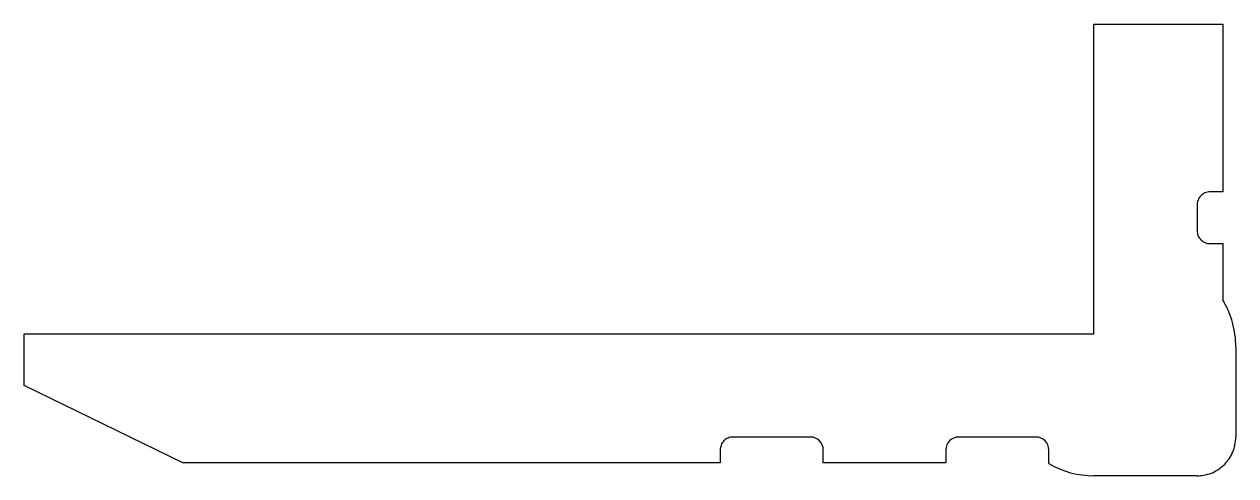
# Model space of a CAD drawing. Extents: x 454.8 to 501.8, y 294.6 to 312.1.
import ezdxf

# ---------------------------------------------------------------- set-up
doc = ezdxf.new("R2010")
doc.units = 0
doc.header["$LTSCALE"] = 0.5
doc.layers.get('0').update_dxf_attribs({"linetype": 'CONTINUOUS'})

msp = doc.modelspace()

# ---------------------------------------------------------------- linework, layer by layer
for p, q in [((496.349, 300.056), (496.349, 312.056)), ((496.349, 312.056), (501.349, 312.056)), ((501.349, 312.056), (501.349, 305.556)), ((501.349, 305.556), (500.849, 305.557)), ((500.349, 305.056), (500.349, 304.056)), ((500.851, 303.556), (501.349, 303.556)), ((501.349, 303.556), (501.349, 301.359)), ((454.849, 300.056), (496.349, 300.056)), ((454.849, 298.056), (454.849, 300.056)), ((501.849, 299.556), (501.849, 296.056)), ((461, 295.056), (454.849, 298.056)), ((485.349, 296.056), (482.349, 296.057)), ((494.099, 296.056), (491.099, 296.056)), ((481.849, 295.556), (481.849, 295.056)), ((485.849, 295.056), (485.849, 295.556)), ((490.599, 295.556), (490.599, 295.056)), ((494.599, 295.025), (494.599, 295.556)), ((481.849, 295.056), (461, 295.056)), ((490.599, 295.056), (485.849, 295.056)), ((500.349, 294.556), (496.349, 294.556))]:
    msp.add_line(p, q)
for centre, radius, start, end in [((500.838, 305.074), 0.479, 112.47, 135.5231), ((500.848, 305.068), 0.489, 89.8437, 113.2862), ((500.84, 305.057), 0.491, 158.0576, 180.0643), ((500.837, 305.065), 0.485, 134.6643, 158.7709), ((500.832, 304.053), 0.483, 179.6531, 203.4136), ((500.766, 304.001), 0.402, 200.2367, 227.7692), ((500.838, 304.04), 0.48, 224.5588, 248.9167), ((500.847, 304.038), 0.482, 247.8672, 270.4599), ((499.095, 299.935), 2.667, 21.5524, 32.2747), ((499.018, 299.789), 2.794, 14.5726, 23.7673), ((499.054, 299.701), 2.782, 6.7117, 16.5102), ((498.808, 299.587), 3.042, 359.4156, 8.2952), ((482.354, 295.555), 0.505, 158.4154, 179.8054), ((482.331, 295.568), 0.479, 134.4462, 158.8667), ((482.336, 295.576), 0.477, 112.3911, 135.531), ((482.349, 295.565), 0.492, 89.96, 113.267), ((485.349, 295.556), 0.5, 0, 90), ((491.099, 295.556), 0.5, 90, 180), ((494.099, 295.556), 0.5, 0, 90), ((500.245, 296.089), 1.609, 337.4703, 348.22), ((500.332, 296.058), 1.517, 348.6622, 359.9205), ((514.035, 284.721), 16.278, 139.8691, 140.8591), ((500.03, 296.231), 1.862, 326.8575, 335.9704), ((496.349, 298.056), 3.5, 240, 270), ((500.44, 295.88), 1.303, 290.7643, 303.3195), ((500.146, 296.309), 1.823, 303.612, 313.8897), ((500.35, 296.045), 1.489, 269.9664, 279.9006), ((500.348, 296.06), 1.504, 279.8885, 291.5954)]:
    msp.add_arc(centre, radius, start, end)

doc.saveas('drawing.dxf')
